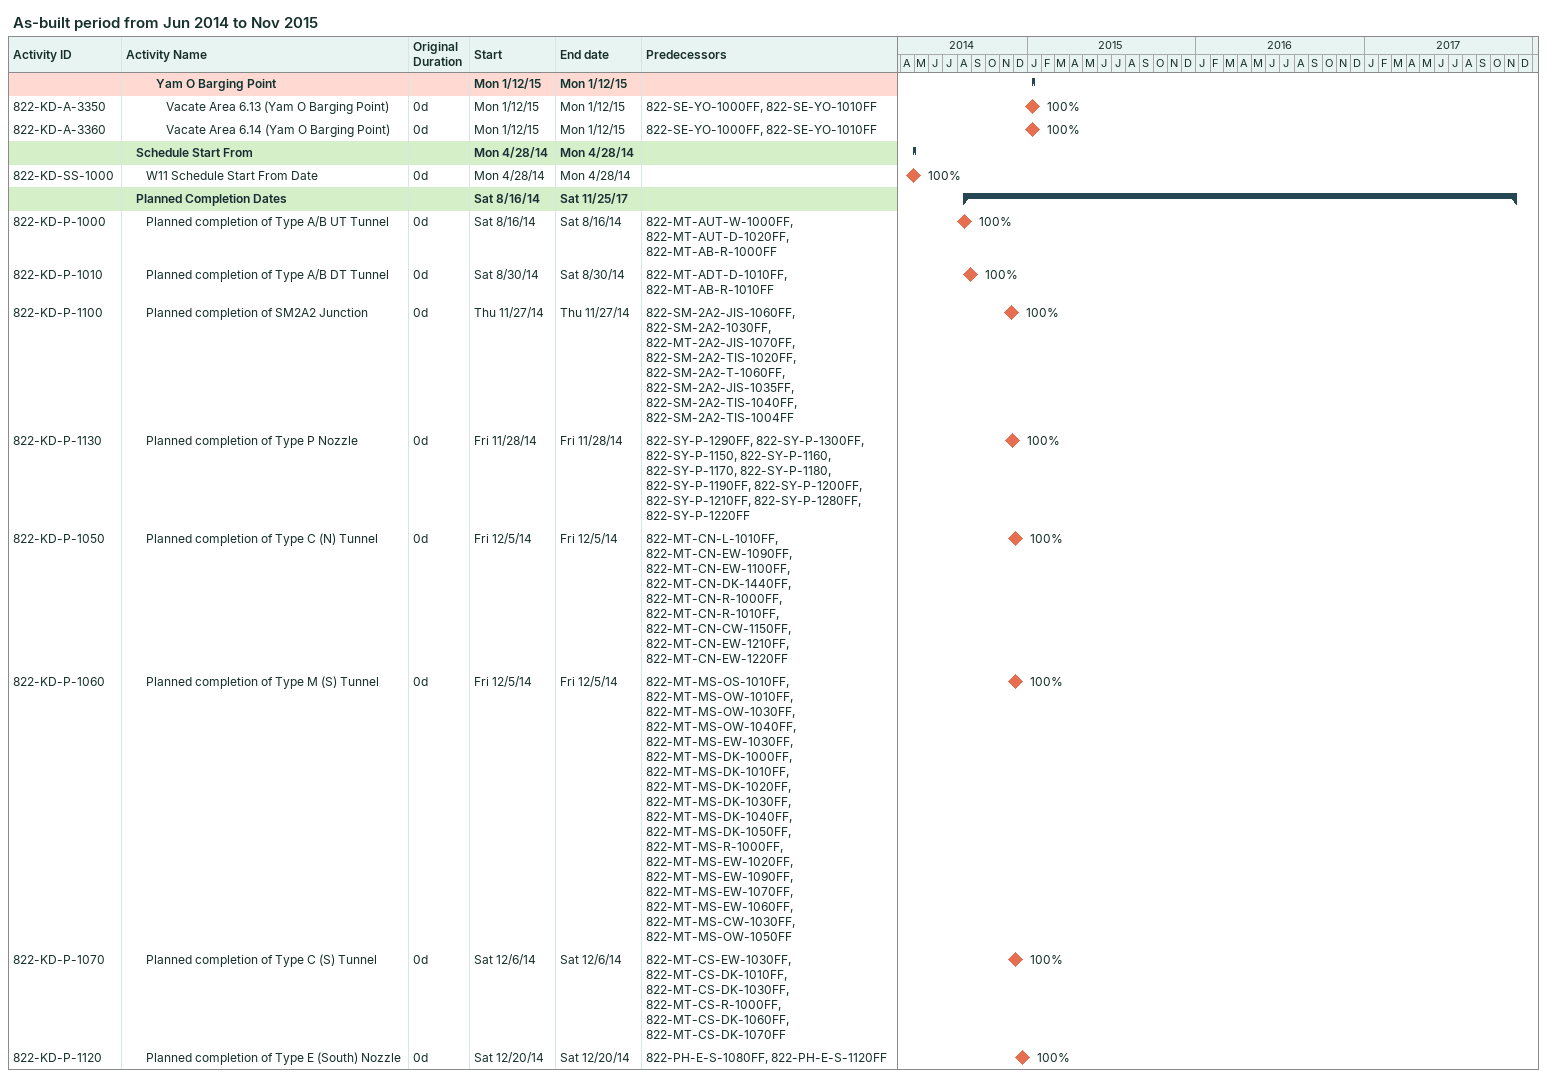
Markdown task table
As-built period from Jun 2014 to Nov 2015

| ID | Level | Task | Original duration | Start | Finish | Predecessors | % complete |
|---|---|---|---|---|---|---|---|
|  | 4 | **Yam O Barging Point** |  | 2015-01-12 | 2015-01-12 |  |  |
| 822-KD-A-3350 | 5 | Vacate Area 6.13 (Yam O Barging Point) | 0d | 2015-01-12 | 2015-01-12 | 822-SE-YO-1000FF, 822-SE-YO-1010FF | 100 |
| 822-KD-A-3360 | 5 | Vacate Area 6.14 (Yam O Barging Point) | 0d | 2015-01-12 | 2015-01-12 | 822-SE-YO-1000FF, 822-SE-YO-1010FF | 100 |
|  | 2 | **Schedule Start From** |  | 2014-04-28 | 2014-04-28 |  |  |
| 822-KD-SS-1000 | 3 | W11 Schedule Start From Date | 0d | 2014-04-28 | 2014-04-28 |  | 100 |
|  | 2 | **Planned Completion Dates** |  | 2014-08-16 | 2017-11-25 |  |  |
| 822-KD-P-1000 | 3 | Planned completion of Type A/B UT Tunnel | 0d | 2014-08-16 | 2014-08-16 | 822-MT-AUT-W-1000FF, 822-MT-AUT-D-1020FF, 822-MT-AB-R-1000FF | 100 |
| 822-KD-P-1010 | 3 | Planned completion of Type A/B DT Tunnel | 0d | 2014-08-30 | 2014-08-30 | 822-MT-ADT-D-1010FF, 822-MT-AB-R-1010FF | 100 |
| 822-KD-P-1100 | 3 | Planned completion of SM2A2 Junction | 0d | 2014-11-27 | 2014-11-27 | 822-SM-2A2-JIS-1060FF, 822-SM-2A2-1030FF, 822-MT-2A2-JIS-1070FF, 822-SM-2A2-TIS-1020FF, 822-SM-2A2-T-1060FF, 822-SM-2A2-JIS-1035FF, 822-SM-2A2-TIS-1040FF, 822-SM-2A2-TIS-1004FF | 100 |
| 822-KD-P-1130 | 3 | Planned completion of Type P Nozzle | 0d | 2014-11-28 | 2014-11-28 | 822-SY-P-1290FF, 822-SY-P-1300FF, 822-SY-P-1150, 822-SY-P-1160, 822-SY-P-1170, 822-SY-P-1180, 822-SY-P-1190FF, 822-SY-P-1200FF, 822-SY-P-1210FF, 822-SY-P-1280FF, 822-SY-P-1220FF | 100 |
| 822-KD-P-1050 | 3 | Planned completion of Type C (N) Tunnel | 0d | 2014-12-05 | 2014-12-05 | 822-MT-CN-L-1010FF, 822-MT-CN-EW-1090FF, 822-MT-CN-EW-1100FF, 822-MT-CN-DK-1440FF, 822-MT-CN-R-1000FF, 822-MT-CN-R-1010FF, 822-MT-CN-CW-1150FF, 822-MT-CN-EW-1210FF, 822-MT-CN-EW-1220FF | 100 |
| 822-KD-P-1060 | 3 | Planned completion of Type M (S) Tunnel | 0d | 2014-12-05 | 2014-12-05 | 822-MT-MS-OS-1010FF, 822-MT-MS-OW-1010FF, 822-MT-MS-OW-1030FF, 822-MT-MS-OW-1040FF, 822-MT-MS-EW-1030FF, 822-MT-MS-DK-1000FF, 822-MT-MS-DK-1010FF, 822-MT-MS-DK-1020FF, 822-MT-MS-DK-1030FF, 822-MT-MS-DK-1040FF, 822-MT-MS-DK-1050FF, 822-MT-MS-R-1000FF, 822-MT-MS-EW-1020FF, 822-MT-MS-EW-1090FF, 822-MT-MS-EW-1070FF, 822-MT-MS-EW-1060FF, 822-MT-MS-CW-1030FF, 822-MT-MS-OW-1050FF | 100 |
| 822-KD-P-1070 | 3 | Planned completion of Type C (S) Tunnel | 0d | 2014-12-06 | 2014-12-06 | 822-MT-CS-EW-1030FF, 822-MT-CS-DK-1010FF, 822-MT-CS-DK-1030FF, 822-MT-CS-R-1000FF, 822-MT-CS-DK-1060FF, 822-MT-CS-DK-1070FF | 100 |
| 822-KD-P-1120 | 3 | Planned completion of Type E (South) Nozzle | 0d | 2014-12-20 | 2014-12-20 | 822-PH-E-S-1080FF, 822-PH-E-S-1120FF | 100 |
